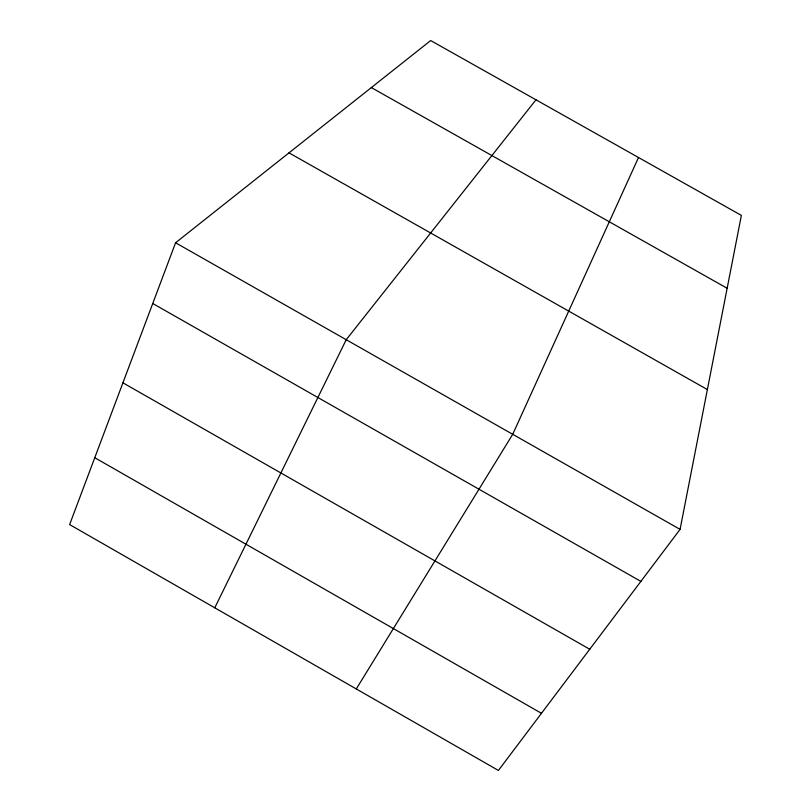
<?xml version="1.0" encoding="UTF-8"?>
<svg xmlns="http://www.w3.org/2000/svg" width="811" height="811" viewBox="0 0 811 811"><rect width="100%" height="100%" fill="white"/><g stroke="black" fill="none" stroke-linecap="round" stroke-linejoin="round"><path stroke-width="1.22" d="M680.074 529.38L741.376 215.402L430.682 40.55L175.581 242.763L69.624 524.575L498.41 770.45L680.074 529.38L175.581 242.763M638.51 157.516L512.724 434.301L356.282 688.955M214.773 607.804L346.226 339.708L535.98 99.814M371.347 87.578L727.153 288.26M289 152.853L707.374 389.554M152.742 303.496L640.883 581.386M122.927 382.812L589.739 649.256M94.765 457.708L541.474 713.305"/></g></svg>
